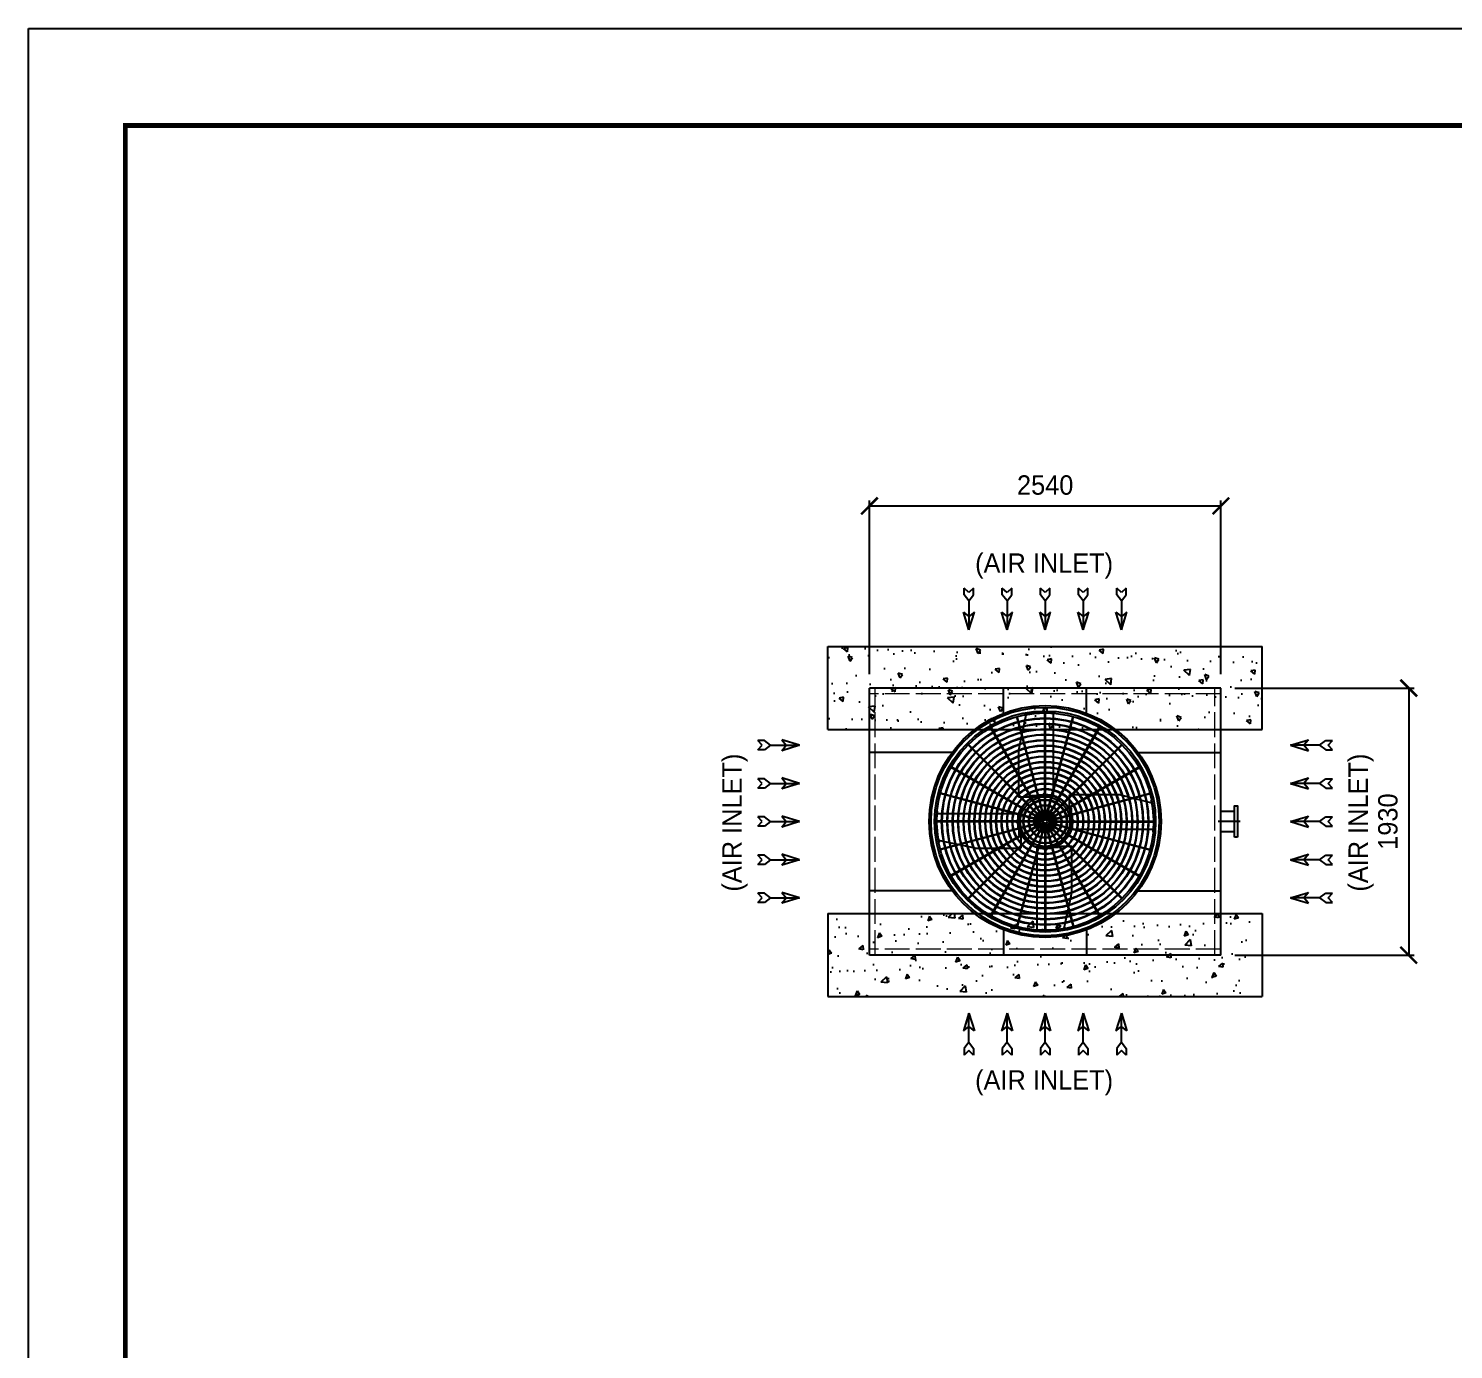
# Model space of a CAD drawing. Header units: millimetres. Extents: x 153470 to 191610, y 62385 to 83180.
# Drawn here: x 162203 to 172505, y 73636 to 83180 of the extents above; entities that cross this region are included whole.
import ezdxf
from ezdxf.enums import TextEntityAlignment as Align

# ---------------------------------------------------------------- set-up
doc = ezdxf.new("R2010")
doc.units = ezdxf.units.MM
doc.header["$LTSCALE"] = 30
doc.header["$MEASUREMENT"] = 0
doc.linetypes.add('CENTER', pattern=[2, 1.25, -0.25, 0.25, -0.25])
doc.linetypes.add('DASHED', pattern=[15, 12, -3])
doc.layers.get('0').update_dxf_attribs({"linetype": 'CONTINUOUS'})
doc.layers.get('DEFPOINTS').update_dxf_attribs({"color": 143, "linetype": 'CONTINUOUS'})
for name, color, linetype in [('center', 1, 'CENTER'), ('LINE', 7, 'CONTINUOUS'), ('냉각탑', 4, 'CONTINUOUS'), ('냉각탑_dim', 1, 'CONTINUOUS'), ('냉각탑_form', 1, 'CONTINUOUS'), ('냉각탑_text', 3, 'CONTINUOUS'), ('냉각탑_기초', 23, 'CONTINUOUS')]:
    doc.layers.add(name, color=color, linetype=linetype)
doc.styles.add('HY울릉도L', font='')
doc.styles.add('돋움', font='')
doc.styles.get('HY울릉도L').set_extended_font_data('HY울릉도L')
doc.styles.get('돋움').set_extended_font_data('Dotum')
doc.dimstyles.new('성지DIM', dxfattribs={"dimtxt": 3.5, "dimasz": 3, "dimexe": 1, "dimexo": 2.5, "dimgap": 2, "dimtad": 1, "dimdec": 0, "dimzin": 3, "dimdsep": 46, "dimtxsty": 'HY울릉도L', "dimblk": 'ARCHTICK', "dimcen": -2, "dimclrd": 256, "dimclre": 256, "dimclrt": 7, "dimadec": 0, "dimazin": 0, "dimtfac": 1, "dimtdec": 0, "dimtofl": 0, "dimtmove": 0, "dimatfit": 3, "dimfxl": 0, "dimtolj": 1, "dimtzin": 0, "dimlwe": -1, "dimarcsym": 0})

# ---------------------------------------------------------------- blocks, each defined once
blk = doc.blocks.new('냉각탑form')
at = {"layer": 'DEFPOINTS'}
blk.add_lwpolyline([(0, 297.07), (420.1, 297.07), (420.1, 0), (0, 0)], close=True, dxfattribs=at)
at = {"layer": '냉각탑_form', "const_width": 0.5}
blk.add_lwpolyline([(10, 287.07), (10, 10), (410.1, 10), (410.1, 287.07)], close=True, dxfattribs=at)
blk = doc.blocks.new('A$C1FB73ED1')
for p, q in [((1261, 1340), (967, 2438)), ((1267, 1342), (972, 2440)), ((1277, 1343), (1277, 2480)), ((1283, 1343), (1283, 2480)), ((1293, 1342), (1588, 2440)), ((1299, 1340), (1593, 2438)), ((1246, 1333), (677, 2318)), ((1251, 1336), (683, 2321)), ((1309, 1336), (1877, 2321)), ((1314, 1333), (1883, 2318)), ((1233, 1322), (429, 2126)), ((1238, 1327), (434, 2131)), ((1322, 1327), (2126, 2131)), ((1327, 1322), (2131, 2126)), ((1224, 1309), (239, 1877)), ((1227, 1314), (242, 1883)), ((1333, 1314), (2318, 1883)), ((1336, 1309), (2321, 1877)), ((1218, 1293), (120, 1588)), ((1220, 1299), (122, 1593)), ((1340, 1299), (2438, 1593)), ((1342, 1293), (2440, 1588)), ((1217, 1283), (80, 1283)), ((1217, 1277), (80, 1277)), ((1218, 1267), (120, 972)), ((1220, 1261), (122, 967)), ((1340, 1261), (2438, 967)), ((1342, 1267), (2440, 972)), ((1343, 1283), (2480, 1283)), ((1343, 1277), (2480, 1277)), ((1224, 1251), (239, 683)), ((1227, 1246), (242, 677)), ((1233, 1238), (429, 434)), ((1238, 1233), (434, 429)), ((1246, 1227), (677, 242)), ((1251, 1224), (683, 239)), ((1261, 1220), (967, 122)), ((1267, 1218), (972, 120)), ((1277, 1217), (1277, 80)), ((1283, 1217), (1283, 80)), ((1293, 1218), (1588, 120)), ((1299, 1220), (1593, 122)), ((1309, 1224), (1877, 239)), ((1314, 1227), (1883, 242)), ((1322, 1233), (2126, 429)), ((1327, 1238), (2131, 434)), ((1333, 1246), (2318, 677)), ((1336, 1251), (2321, 683))]:
    blk.add_line(p, q)
for radius in [1280, 1260, 1220, 1200]:
    blk.add_circle((1280, 1280), radius)
at = {"ltscale": 5}
for radius in [1143, 1137, 1083, 1077, 1023, 1017, 963, 957, 903, 897, 843, 837, 783, 777, 723, 717, 663, 657, 603, 597, 543, 537, 483, 477, 423, 417, 363, 357, 303, 297, 243, 237, 183, 177, 123, 117, 63, 57, 40, 21]:
    blk.add_circle((1280, 1280), radius, dxfattribs=at)
at = {"color": 7}
blk.add_circle((1280, 1280), 274, dxfattribs=at)
at = {"layer": 'LINE', "color": 7}
for p, q in [((985, 2053), (1072, 2459)), ((1368, 2478), (1368, 1567)), ((985, 2053), (985, 1550)), ((2111, 1575), (1550, 1575)), ((1550, 1429), (1550, 1575)), ((1550, 1429), (1550, 1575)), ((2111, 1575), (2457, 1488)), ((1131, 1550), (985, 1550)), ((1131, 1550), (985, 1550)), ((1131, 1567), (1369, 1567)), ((1131, 1567), (1369, 1567)), ((1131, 1567), (1131, 1549)), ((1131, 1567), (1131, 1549)), ((1131, 1549), (1230, 1549)), ((1131, 1549), (1230, 1549)), ((1330, 1549), (1369, 1549)), ((1330, 1549), (1369, 1549)), ((1369, 1567), (1369, 1549)), ((1369, 1567), (1369, 1549)), ((1549, 1429), (1549, 1330)), ((1549, 1429), (1549, 1330)), ((1567, 1429), (1549, 1429)), ((1567, 1429), (1549, 1429)), ((1567, 1429), (1567, 1191)), ((1567, 1429), (1567, 1191)), ((84, 1368), (993, 1368)), ((84, 1368), (993, 1368)), ((993, 1131), (993, 1369)), ((993, 1131), (993, 1369)), ((993, 1369), (1011, 1369)), ((993, 1369), (1011, 1369)), ((993, 1131), (993, 1369)), ((993, 1131), (993, 1369)), ((993, 1369), (1011, 1369)), ((993, 1369), (1011, 1369)), ((1011, 1330), (1011, 1369)), ((1011, 1330), (1011, 1369)), ((1011, 1330), (1011, 1369)), ((1011, 1330), (1011, 1369)), ((993, 1131), (1011, 1131)), ((993, 1131), (1011, 1131)), ((993, 1131), (1011, 1131)), ((993, 1131), (1011, 1131)), ((1010, 1131), (1010, 985)), ((1010, 1131), (1010, 985)), ((1010, 1131), (1010, 985)), ((1010, 1131), (1010, 985)), ((1011, 1131), (1011, 1230)), ((1011, 1131), (1011, 1230)), ((1011, 1131), (1011, 1230)), ((1011, 1131), (1011, 1230)), ((1549, 1230), (1549, 1191)), ((1549, 1230), (1549, 1191)), ((1567, 1191), (1549, 1191)), ((1567, 1191), (1549, 1191)), ((2476, 1192), (1567, 1192)), ((509, 985), (103, 1072)), ((509, 985), (1010, 985)), ((509, 985), (1010, 985)), ((1230, 1011), (1191, 1011)), ((1191, 993), (1191, 1011)), ((1230, 1011), (1191, 1011)), ((1191, 993), (1191, 1011)), ((1429, 993), (1191, 993)), ((1429, 993), (1191, 993)), ((1192, 82), (1192, 993)), ((1429, 1011), (1330, 1011)), ((1429, 1011), (1330, 1011)), ((1429, 993), (1429, 1011)), ((1429, 993), (1429, 1011)), ((1429, 1010), (1575, 1010)), ((1429, 1010), (1575, 1010)), ((1575, 507), (1575, 1010)), ((1575, 507), (1488, 101)), ((1167, 83), (1167, 85)), ((1393, 83), (1393, 85)), ((1513, 104), (1513, 106))]:
    blk.add_line(p, q, dxfattribs=at)
for points in [[(1272, 1594), (1269, 1588), (1272, 1581), (1280, 1581), (1284, 1588), (1280, 1594)], [(1272, 1594), (1269, 1588), (1272, 1581), (1280, 1581), (1284, 1588), (1280, 1594)], [(966, 1272), (972, 1269), (979, 1272), (979, 1280), (972, 1284), (966, 1280)], [(966, 1272), (972, 1269), (979, 1272), (979, 1280), (972, 1284), (966, 1280)], [(966, 1272), (972, 1269), (979, 1272), (979, 1280), (972, 1284), (966, 1280)], [(966, 1272), (972, 1269), (979, 1272), (979, 1280), (972, 1284), (966, 1280)], [(1594, 1288), (1588, 1291), (1581, 1288), (1581, 1280), (1588, 1276), (1594, 1280)], [(1594, 1288), (1588, 1291), (1581, 1288), (1581, 1280), (1588, 1276), (1594, 1280)], [(1288, 966), (1291, 972), (1288, 979), (1280, 979), (1276, 972), (1280, 966)], [(1288, 966), (1291, 972), (1288, 979), (1280, 979), (1276, 972), (1280, 966)]]:
    blk.add_lwpolyline(points, close=True, dxfattribs=at)
for centre, radius in [((1276, 1588), 8.5), ((1276, 1588), 8.5), ((1191, 1559), 2), ((1191, 1559), 2), ((1231, 1559), 2), ((1231, 1559), 2), ((1350, 1559), 2), ((1350, 1559), 2), ((972, 1276), 8.5), ((972, 1276), 8.5), ((972, 1276), 8.5), ((972, 1276), 8.5), ((1001, 1350), 2), ((1001, 1350), 2), ((1001, 1350), 2), ((1001, 1350), 2), ((1559, 1369), 2), ((1559, 1369), 2), ((1559, 1329), 2), ((1559, 1329), 2), ((1588, 1284), 8.5), ((1588, 1284), 8.5), ((1001, 1231), 2), ((1001, 1231), 2), ((1001, 1231), 2), ((1001, 1231), 2), ((1001, 1191), 2), ((1001, 1191), 2), ((1001, 1191), 2), ((1001, 1191), 2), ((1559, 1210), 2), ((1559, 1210), 2), ((1210, 1001), 2), ((1210, 1001), 2), ((1284, 972), 8.5), ((1284, 972), 8.5), ((1329, 1001), 2), ((1329, 1001), 2), ((1369, 1001), 2), ((1369, 1001), 2)]:
    blk.add_circle(centre, radius, dxfattribs=at)
for centre, radius, start, end in [((1280, 1483), 1000, 83.5007, 103.4595), ((1280, 1483), 998, 83.4876, 103.487), ((1481, 1280), 998, 353.4876, 13.487), ((1481, 1280), 1000, 353.5007, 13.4595), ((1079, 1280), 1000, 173.5007, 193.4595), ((1079, 1280), 998, 173.4876, 193.487), ((1280, 1077), 998, 263.4876, 283.487), ((1280, 1077), 1000, 263.5007, 283.4595)]:
    blk.add_arc(centre, radius, start, end, dxfattribs=at)
blk = doc.blocks.new('화살표 IN OUT')
at = {"layer": '냉각탑_dim'}
for p, q in [((-323, 43), (-384, 43)), ((-343, 0), (-384, 43)), ((-384, -43), (-343, 0)), ((-266, 0), (-323, 43)), ((-266, 0), (-323, -43)), ((-266, 0), (0, 0)), ((-163, 50), (-122, 0)), ((0, 0), (-163, 50)), ((-163, -50), (-122, 0)), ((0, 0), (-163, -50)), ((-323, -43), (-384, -43))]:
    blk.add_line(p, q, dxfattribs=at)
blk = doc.blocks.new('_ArchTick')
at = {"color": 0, "linetype": 'ByBlock', "const_width": 0.15}
blk.add_lwpolyline([(-0.5, -0.5), (0.5, 0.5)], dxfattribs=at)
blk = doc.blocks.new('*D42')
at = {"layer": 'DEFPOINTS', "color": 0, "transparency": 16777216}
for p in [(170823, 79731), (168283, 78415), (170823, 78415)]:
    blk.add_point(p, dxfattribs=at)
at = {"layer": '냉각탑_dim', "transparency": 16777216}
for p, q in [((168283, 78515), (168283, 79771)), ((170823, 78515), (170823, 79771))]:
    blk.add_line(p, q, dxfattribs=at)
at = {"layer": '냉각탑_dim', "lineweight": -2, "transparency": 16777216}
blk.add_line((168283, 79731), (170823, 79731), dxfattribs=at)
at = {"layer": '냉각탑_dim', "lineweight": -2, "transparency": 16777216, "xscale": 120, "yscale": 120, "zscale": 120, "rotation": 180}
blk.add_blockref('_ArchTick', (168283, 79731), dxfattribs=at)
at = {"layer": '냉각탑_dim', "lineweight": -2, "transparency": 16777216, "xscale": 120, "yscale": 120, "zscale": 120}
blk.add_blockref('_ArchTick', (170823, 79731), dxfattribs=at)
at = {"layer": '냉각탑_dim', "color": 7, "transparency": 16777216, "insert": (169553, 79881), "char_height": 140, "attachment_point": 5, "style": 'HY울릉도L'}
blk.add_mtext('\\A1;2540', dxfattribs=at)
blk = doc.blocks.new('*D43')
at = {"layer": 'DEFPOINTS', "color": 0, "transparency": 16777216}
for p in [(170823, 78415), (170823, 76485), (172181, 76485)]:
    blk.add_point(p, dxfattribs=at)
at = {"layer": '냉각탑_dim', "transparency": 16777216}
for p, q in [((170923, 78415), (172221, 78415)), ((170923, 76485), (172221, 76485))]:
    blk.add_line(p, q, dxfattribs=at)
at = {"layer": '냉각탑_dim', "lineweight": -2, "transparency": 16777216}
blk.add_line((172181, 78415), (172181, 76485), dxfattribs=at)
at = {"layer": '냉각탑_dim', "lineweight": -2, "transparency": 16777216, "xscale": 120, "yscale": 120, "zscale": 120}
for p, rotation in [((172181, 78415), 90), ((172181, 76485), 270)]:
    blk.add_blockref('_ArchTick', p, dxfattribs=dict(at, rotation=rotation))
at = {"layer": '냉각탑_dim', "color": 7, "transparency": 16777216, "insert": (172031, 77450), "char_height": 140, "attachment_point": 5, "rotation": 90, "style": 'HY울릉도L'}
blk.add_mtext('\\A1;1930', dxfattribs=at)
blk = doc.blocks.new('A$C79F81A1E')
at = {"layer": '냉각탑_기초', "ltscale": 30}
h = blk.add_hatch(dxfattribs=at)
h.set_pattern_fill('AR-CONC', color=256, scale=50, angle=90, style=0)
h.set_pattern_definition([(220, (-114170.86, 1270.8), (31.3761, -358.6301), [37.5, -412.5]), (275, (-114170.86, 1270.8), (-376.0961, 69.3757), [30, -330]), (169.54856, (-114168.25, 1240.92), (-344.72, -289.2544), [31.8701, -350.571]), (223.8158, (-114270.86, 1270.8), (82.7596, -533.6207), [56.25, -618.75]), (173.36436, (-114263.97, 1226.34), (-487.0593, -467.331), [47.8052, -525.857]), (278.81584, (-114270.86, 1270.8), (-487.0593, -467.331), [45, -495]), (249, (-114245.86, 1220.8), (201.30945, -298.4535), [37.5, -412.5]), (304, (-114245.86, 1220.8), (-362.575, -121.6577), [30, -330]), (198.54856, (-114229.1, 1195.94), (-161.2656, -420.1112), [31.8701, -350.571]), (232.5, (-114170.86, 1270.81), (-166.44693, -6.07993), [0, -326, 0, -335, 0, -331.25]), (262.5, (-114170.86, 1270.8), (-197.20586, -131.53477), [0, -191, 0, -318.5, 0, -126.25]), (302.5, (-114170.86, 1382.31), (11.27744, -266.91122), [0, -125, 0, -390, 0, -517.5]), (312.5, (-114170.86, 1432.3), (-50.0525, -291.5931), [0, -162.5, 0, -259, 0, -367.5])])
h.paths.add_polyline_path([(0, 0), (0, 600), (3140, 600), (3140, 0)])
for p, q in [((0, 600), (3140, 600)), ((0, 600), (0, 0)), ((3140, 600), (3140, 0))]:
    blk.add_line(p, q, dxfattribs=at)
blk.add_lwpolyline([(0, 0), (3140, 0)], dxfattribs=at)

msp = doc.modelspace()

# ---------------------------------------------------------------- linework, layer by layer
at = {"ltscale": 500}
for p, q in [((168282.6, 76485.3), (168282.6, 78415.3)), ((170822.6, 78415.3), (168282.6, 78415.3)), ((169252.6, 78232.8), (169252.6, 78415.3)), ((169852.6, 78232.8), (169852.6, 78415.3)), ((170822.6, 76485.3), (170822.6, 78415.3)), ((168880.1, 77950.3), (168282.6, 77950.3)), ((170225.1, 77950.3), (170822.6, 77950.3)), ((168880.1, 76950.3), (168282.6, 76950.3)), ((170225.1, 76950.3), (170822.6, 76950.3)), ((169252.6, 76667.9), (169252.6, 76485.3)), ((169852.6, 76667.9), (169852.6, 76485.3)), ((170822.6, 76485.3), (168282.6, 76485.3))]:
    msp.add_line(p, q, dxfattribs=at)
at = {"color": 5, "linetype": 'DASHED', "lineweight": 9, "ltscale": 0.5}
for p, q in [((168324.6, 76485.3), (168324.6, 78415.3)), ((170780.6, 76485.3), (170780.6, 78415.3)), ((170822.6, 78373.3), (168282.6, 78373.3)), ((170822.6, 76527.3), (168282.6, 76527.3))]:
    msp.add_line(p, q, dxfattribs=at)
at = {"color": 3}
for p, q in [((170822.6, 77525.3), (170922.6, 77525.3)), ((170922.6, 77375.3), (170822.6, 77375.3)), ((170942.6, 77338.3), (170922.6, 77338.3))]:
    msp.add_line(p, q, dxfattribs=at)
msp.add_lwpolyline([(170922.6, 77338.3), (170922.6, 77562.8), (170942.6, 77562.8), (170942.6, 77338.3)], dxfattribs=at)
at = {"layer": 'center', "linetype": 'CENTER', "ltscale": 50}
msp.add_line((170962.6, 77450.3), (170802.6, 77450.3), dxfattribs=at)

# ---------------------------------------------------------------- block references
at = {"ltscale": 500, "xscale": -1, "rotation": 180}
msp.add_blockref('A$C79F81A1E', (167982.6, 78715.3), dxfattribs=at)
at = {"ltscale": 500}
msp.add_blockref('A$C79F81A1E', (167982.6, 76185.3), dxfattribs=at)
at = {"layer": '냉각탑', "xscale": 0.6546874989337543, "yscale": 0.6546874989337543, "zscale": 0.6546874989337543}
msp.add_blockref('A$C1FB73ED1', (168714.6, 76612.3), dxfattribs=at)
at = {"layer": '냉각탑_dim', "yscale": 0.7875000000021828, "zscale": 0.7875000000021828, "rotation": 90}
for p, xscale in [((169001.4, 78835), -0.7875000000021828), ((169277, 78835), -0.7875000000021828), ((169552.6, 78835), -0.7875000000021828), ((169828.2, 78835), -0.7875000000021828), ((170103.9, 78835), -0.7875000000021828), ((169001.4, 76065.6), 0.7875000000021828), ((169277, 76065.6), 0.7875000000021828), ((169552.6, 76065.6), 0.7875000000021828), ((169828.2, 76065.6), 0.7875000000021828), ((170103.9, 76065.6), 0.7875000000021828)]:
    msp.add_blockref('화살표 IN OUT', p, dxfattribs=dict(at, xscale=xscale))
at = {"layer": '냉각탑_dim', "yscale": 0.7874999999985448, "zscale": 0.7875}
for p, xscale in [((167777.6, 78001.6), 0.7875000000021828), ((171327.6, 78001.6), -0.7875000000021828), ((167777.6, 77726), 0.7875000000021828), ((171327.6, 77726), -0.7875000000021828), ((167777.6, 77450.3), 0.7875000000021828), ((171327.6, 77450.3), -0.7875000000021828), ((167777.6, 77174.7), 0.7875000000021828), ((171327.6, 77174.7), -0.7875000000021828), ((167777.6, 76899.1), 0.7875000000021828), ((171327.6, 76899.1), -0.7875000000021828)]:
    msp.add_blockref('화살표 IN OUT', p, dxfattribs=dict(at, xscale=xscale))
at = {"layer": '냉각탑_form', "xscale": 70, "yscale": 70, "zscale": 70}
msp.add_blockref('냉각탑form', (162203.1, 62385.3), dxfattribs=at)

# ---------------------------------------------------------------- texts
at = {"layer": '냉각탑_text', "style": '돋움'}
for p in [(169545.1, 79317.7), (169545.1, 75583.4)]:
    msp.add_text('(AIR INLET)', height=140, dxfattribs=at).set_placement(p, align=Align.MIDDLE_CENTER)
for p in [(167289.1, 77442.8), (171815.7, 77442.8)]:
    msp.add_text('(AIR INLET)', height=140, rotation=90, dxfattribs=at).set_placement(p, align=Align.MIDDLE_CENTER)

# ---------------------------------------------------------------- dimensions: what is measured, and where the dimension line sits
at = {"layer": '냉각탑_dim'}
dim = msp.add_linear_dim(base=(170822.6, 79731.1), p1=(168282.6, 78415.3), p2=(170822.6, 78415.3), dimstyle='성지DIM', override={"dimscale": 40}, dxfattribs=at)
dim.commit()
dim.dimension.update_dxf_attribs({"geometry": '*D42', "text_midpoint": (169552.6, 79731.1), "dimtype": 160})
dim = msp.add_linear_dim(base=(172180.9, 76485.3), p1=(170822.6, 78415.3), p2=(170822.6, 76485.3), angle=90, dimstyle='성지DIM', override={"dimscale": 40}, dxfattribs=at)
dim.commit()
dim.dimension.update_dxf_attribs({"geometry": '*D43', "text_midpoint": (172180.9, 77450.3), "dimtype": 160})

doc.saveas('drawing.dxf')
